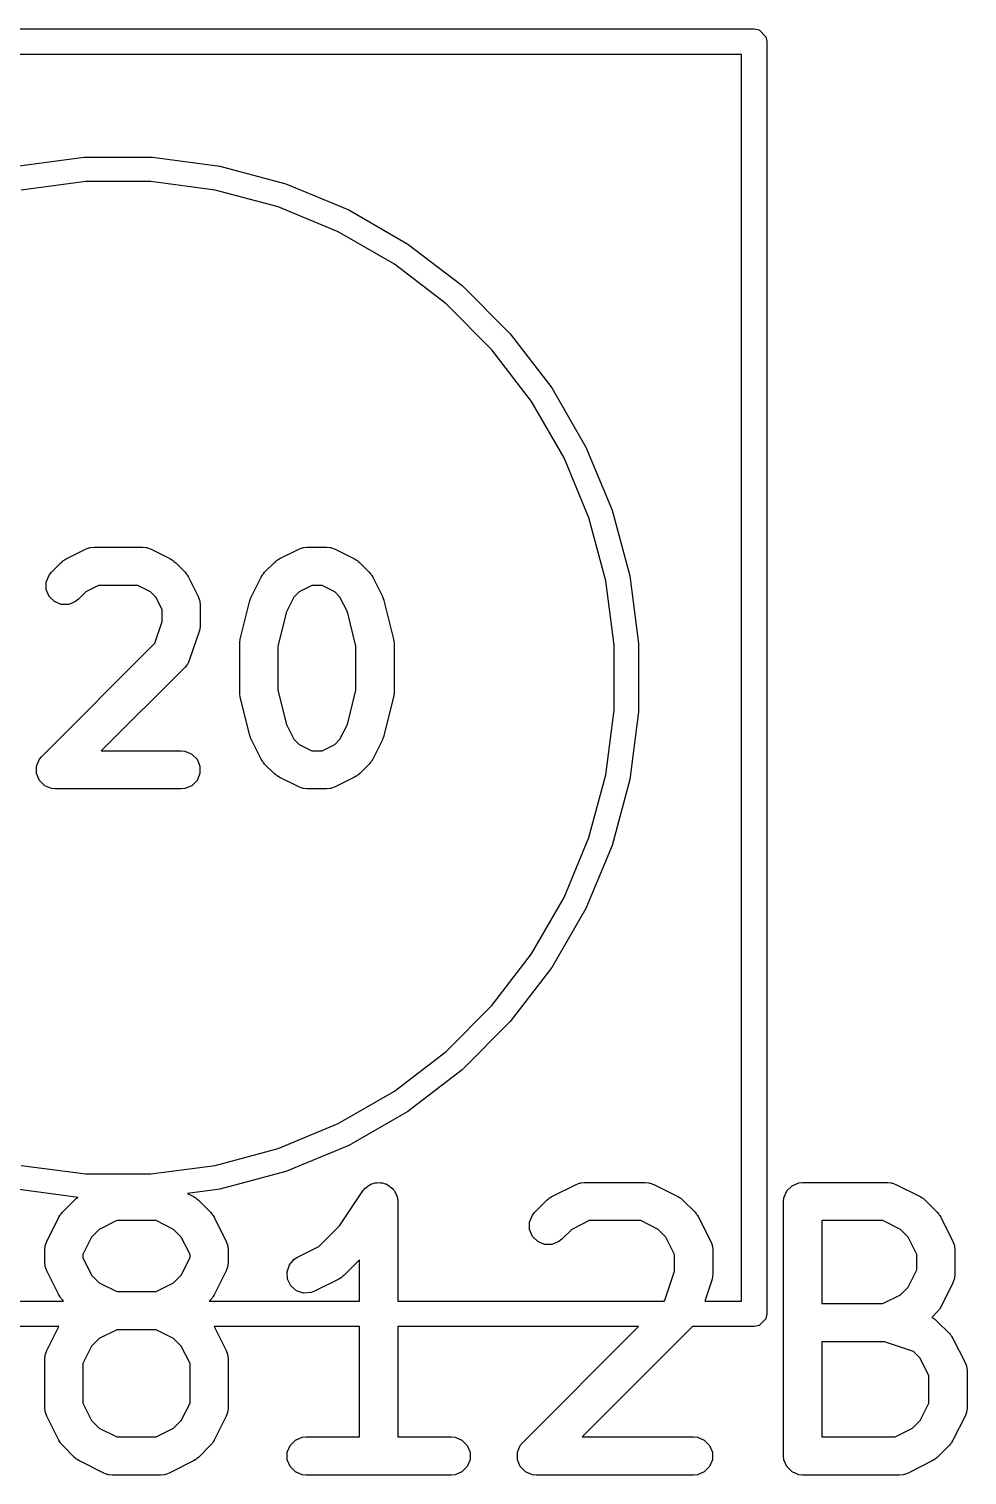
# Model space of a CAD drawing. Header units: millimetres. Extents: x 73 to 176, y -160 to -92.
# Drawn here: x 76.47 to 80.16, y -113.27 to -107.59 of the extents above; entities that cross this region are included whole.
import ezdxf

# ---------------------------------------------------------------- set-up
doc = ezdxf.new("R2010")
doc.units = ezdxf.units.MM
doc.layers.add('F.Fab', color=9, linetype='CONTINUOUS', true_color=0xafafaf)

msp = doc.modelspace()

# ---------------------------------------------------------------- linework, layer by layer
at = {"layer": 'F.Fab', "linetype": 'CONTINUOUS'}
for p, q in [((74.325, -107.59), (79.325, -107.59)), ((79.325, -107.59), (79.344134, -107.593806)), ((79.344134, -107.593806), (79.371194, -107.620866)), ((79.371194, -107.620866), (79.375, -107.64)), ((79.375, -107.64), (79.375, -112.64)), ((79.275, -107.69), (75.345711, -107.69)), ((79.275, -112.59), (79.275, -107.69)), ((76.425065, -108.12939), (76.690924, -108.094389)), ((76.690924, -108.094389), (76.959076, -108.094389)), ((76.959076, -108.094389), (77.224935, -108.12939)), ((77.224935, -108.12939), (77.483951, -108.198793)), ((76.69719, -108.19), (76.443758, -108.223365)), ((76.95281, -108.19), (76.69719, -108.19)), ((77.206242, -108.223365), (76.95281, -108.19)), ((77.483951, -108.198793), (77.731692, -108.301411)), ((77.453152, -108.289524), (77.206242, -108.223365)), ((77.689313, -108.387346), (77.453152, -108.289524)), ((77.731692, -108.301411), (77.963919, -108.435487)), ((77.910686, -108.515155), (77.689313, -108.387346)), ((77.963919, -108.435487), (78.176659, -108.598728)), ((78.113483, -108.670767), (77.910686, -108.515155)), ((78.176659, -108.598728), (78.366272, -108.788341)), ((78.294233, -108.851517), (78.113483, -108.670767)), ((78.366272, -108.788341), (78.529513, -109.001081)), ((78.449845, -109.054314), (78.294233, -108.851517)), ((78.529513, -109.001081), (78.663589, -109.233308)), ((78.577654, -109.275687), (78.449845, -109.054314)), ((78.663589, -109.233308), (78.766207, -109.481049)), ((78.675476, -109.511848), (78.577654, -109.275687)), ((78.741635, -109.758758), (78.675476, -109.511848)), ((78.766207, -109.481049), (78.83561, -109.740065)), ((76.62003, -109.673308), (76.69622, -109.635213)), ((76.69622, -109.635213), (76.709952, -109.629958)), ((76.709952, -109.629958), (76.712639, -109.629767)), ((76.712639, -109.629767), (76.715129, -109.628736)), ((76.715129, -109.628736), (76.729761, -109.627295)), ((76.729761, -109.627295), (76.920237, -109.627295)), ((76.920237, -109.627295), (76.934869, -109.628736)), ((76.934869, -109.628736), (76.937358, -109.629767)), ((76.937358, -109.629767), (76.940046, -109.629958)), ((76.940046, -109.629958), (76.953778, -109.635213)), ((76.953778, -109.635213), (77.029969, -109.673308)), ((77.458125, -109.673308), (77.534316, -109.635213)), ((77.534316, -109.635213), (77.548048, -109.629958)), ((77.548048, -109.629958), (77.550735, -109.629767)), ((77.550735, -109.629767), (77.553225, -109.628736)), ((77.553225, -109.628736), (77.567857, -109.627295)), ((77.567857, -109.627295), (77.644047, -109.627295)), ((77.644047, -109.627295), (77.658679, -109.628736)), ((77.658679, -109.628736), (77.661168, -109.629767)), ((77.661168, -109.629767), (77.663856, -109.629958)), ((77.663856, -109.629958), (77.677588, -109.635213)), ((77.677588, -109.635213), (77.753779, -109.673308)), ((76.562443, -109.725451), (76.600539, -109.687356)), ((76.600539, -109.687356), (76.606287, -109.682638)), ((76.606287, -109.682638), (76.607587, -109.68114)), ((76.607587, -109.68114), (76.609845, -109.679718)), ((76.609845, -109.679718), (76.611904, -109.678029)), ((76.611904, -109.678029), (76.613733, -109.677271)), ((76.613733, -109.677271), (76.62003, -109.673308)), ((77.029969, -109.673308), (77.036268, -109.677272)), ((77.036268, -109.677272), (77.038096, -109.67803)), ((77.038096, -109.67803), (77.040152, -109.679718)), ((77.040152, -109.679718), (77.042412, -109.68114)), ((77.042412, -109.68114), (77.043711, -109.682638)), ((77.043711, -109.682638), (77.049461, -109.687357)), ((77.049461, -109.687357), (77.087556, -109.725452)), ((77.400538, -109.725452), (77.438633, -109.687357)), ((77.438633, -109.687357), (77.444382, -109.682638)), ((77.444382, -109.682638), (77.445682, -109.68114)), ((77.445682, -109.68114), (77.447941, -109.679718)), ((77.447941, -109.679718), (77.449998, -109.67803)), ((77.449998, -109.67803), (77.451825, -109.677272)), ((77.451825, -109.677272), (77.458125, -109.673308)), ((77.753779, -109.673308), (77.760078, -109.677272)), ((77.760078, -109.677272), (77.761906, -109.67803)), ((77.761906, -109.67803), (77.763962, -109.679718)), ((77.763962, -109.679718), (77.766222, -109.68114)), ((77.766222, -109.68114), (77.767521, -109.682638)), ((77.767521, -109.682638), (77.773271, -109.687357)), ((77.773271, -109.687357), (77.811366, -109.725452)), ((76.541916, -109.763853), (76.553115, -109.736817)), ((76.553115, -109.736817), (76.562443, -109.725451)), ((77.087556, -109.725452), (77.092274, -109.731201)), ((77.092274, -109.731201), (77.093773, -109.732501)), ((77.093773, -109.732501), (77.095194, -109.73476)), ((77.095194, -109.73476), (77.096883, -109.736817)), ((77.096883, -109.736817), (77.09764, -109.738644)), ((77.09764, -109.738644), (77.101605, -109.744944)), ((77.101605, -109.744944), (77.1397, -109.821135)), ((77.348394, -109.821135), (77.386489, -109.744944)), ((77.386489, -109.744944), (77.390453, -109.738644)), ((77.390453, -109.738644), (77.391211, -109.736817)), ((77.391211, -109.736817), (77.392899, -109.73476)), ((77.392899, -109.73476), (77.394321, -109.732501)), ((77.394321, -109.732501), (77.395819, -109.731201)), ((77.395819, -109.731201), (77.400538, -109.725452)), ((77.811366, -109.725452), (77.816084, -109.731201)), ((77.816084, -109.731201), (77.817583, -109.732501)), ((77.817583, -109.732501), (77.819004, -109.73476)), ((77.819004, -109.73476), (77.820693, -109.736817)), ((77.820693, -109.736817), (77.82145, -109.738644)), ((77.82145, -109.738644), (77.825415, -109.744944)), ((77.825415, -109.744944), (77.86351, -109.821135)), ((78.83561, -109.740065), (78.870611, -110.005924)), ((76.541916, -109.793115), (76.541916, -109.763853)), ((76.553114, -109.820152), (76.541916, -109.793115)), ((76.697997, -109.802029), (76.668507, -109.831519)), ((76.747466, -109.777295), (76.697997, -109.802029)), ((76.902532, -109.777295), (76.747466, -109.777295)), ((76.952001, -109.802029), (76.902532, -109.777295)), ((76.972883, -109.822911), (76.952001, -109.802029)), ((77.536092, -109.802029), (77.51521, -109.822911)), ((77.585562, -109.777295), (77.536092, -109.802029)), ((77.626342, -109.777295), (77.585562, -109.777295)), ((77.675811, -109.802029), (77.626342, -109.777295)), ((77.696693, -109.822911), (77.675811, -109.802029)), ((78.775, -110.01219), (78.741635, -109.758758)), ((76.573807, -109.840845), (76.553114, -109.820152)), ((76.600843, -109.852044), (76.573807, -109.840845)), ((76.630105, -109.852044), (76.600843, -109.852044)), ((76.657142, -109.840846), (76.630105, -109.852044)), ((76.668507, -109.831519), (76.657142, -109.840846)), ((76.997618, -109.87238), (76.972883, -109.822911)), ((77.1397, -109.821135), (77.144955, -109.834867)), ((77.144955, -109.834867), (77.145145, -109.837554)), ((77.145145, -109.837554), (77.146177, -109.840044)), ((77.146177, -109.840044), (77.147618, -109.854676)), ((77.147618, -109.854676), (77.147618, -109.930866)), ((77.304619, -109.988866), (77.342715, -109.836485)), ((77.342715, -109.836485), (77.3431, -109.835405)), ((77.3431, -109.835405), (77.343139, -109.834867)), ((77.343139, -109.834867), (77.345463, -109.828791)), ((77.345463, -109.828791), (77.347662, -109.82264)), ((77.347662, -109.82264), (77.347984, -109.822204)), ((77.347984, -109.822204), (77.348394, -109.821135)), ((77.51521, -109.822911), (77.48624, -109.880851)), ((77.725663, -109.880851), (77.696693, -109.822911)), ((77.86351, -109.821135), (77.863919, -109.822204)), ((77.863919, -109.822204), (77.864242, -109.82264)), ((77.864242, -109.82264), (77.866437, -109.828785)), ((77.866437, -109.828785), (77.868765, -109.834867)), ((77.868765, -109.834867), (77.868803, -109.835406)), ((77.868803, -109.835406), (77.869189, -109.836486)), ((77.869189, -109.836486), (77.907284, -109.988867)), ((76.96897, -110.004638), (76.997618, -109.918696)), ((76.997618, -109.918696), (76.997618, -109.87238)), ((77.48624, -109.880851), (77.45238, -110.016292)), ((77.759523, -110.01629), (77.725663, -109.880851)), ((77.143769, -109.954583), (77.105674, -110.068869)), ((77.145418, -109.947329), (77.143769, -109.954583)), ((77.146177, -109.945498), (77.145418, -109.947329)), ((77.146438, -109.942843), (77.146177, -109.945498)), ((77.147029, -109.940246), (77.146438, -109.942843)), ((77.147618, -109.930866), (77.146888, -109.938271)), ((77.146888, -109.938271), (77.147029, -109.940246)), ((76.524347, -110.449262), (76.96897, -110.004638)), ((77.30238, -110.007057), (77.302631, -110.004503)), ((77.30238, -110.197533), (77.30238, -110.007057)), ((77.302469, -110.003411), (77.303278, -109.997936)), ((77.302631, -110.004503), (77.302469, -110.003411)), ((77.303278, -109.997936), (77.303821, -109.992425)), ((77.303821, -109.992425), (77.304243, -109.991404)), ((77.304243, -109.991404), (77.304619, -109.988866)), ((77.45238, -110.016292), (77.45238, -110.188297)), ((77.759523, -110.188299), (77.759523, -110.01629)), ((77.907284, -109.988867), (77.907659, -109.991404)), ((77.907659, -109.991404), (77.908082, -109.992425)), ((77.908082, -109.992425), (77.908623, -109.997927)), ((77.908623, -109.997927), (77.909435, -110.003412)), ((77.909435, -110.003412), (77.909271, -110.004507)), ((77.909271, -110.004507), (77.909523, -110.007057)), ((77.909523, -110.007057), (77.909523, -110.197533)), ((78.775, -110.26781), (78.775, -110.01219)), ((78.870611, -110.005924), (78.870611, -110.274076)), ((77.096884, -110.08682), (77.087556, -110.098185)), ((77.097916, -110.084327), (77.096884, -110.08682)), ((77.09968, -110.082294), (77.097916, -110.084327)), ((77.105674, -110.068869), (77.09968, -110.082294)), ((77.087556, -110.098185), (76.758446, -110.427295)), ((77.302631, -110.200086), (77.30238, -110.197533)), ((77.302469, -110.201179), (77.302631, -110.200086)), ((77.303278, -110.206653), (77.302469, -110.201179)), ((77.303821, -110.212165), (77.303278, -110.206653)), ((77.45238, -110.188297), (77.48624, -110.323737)), ((77.725663, -110.323738), (77.759523, -110.188299)), ((77.908623, -110.206662), (77.908082, -110.212165)), ((77.909435, -110.201178), (77.908623, -110.206662)), ((77.909523, -110.197533), (77.909271, -110.200082)), ((77.909271, -110.200082), (77.909435, -110.201178)), ((77.304243, -110.213185), (77.303821, -110.212165)), ((77.304619, -110.215724), (77.304243, -110.213185)), ((77.342715, -110.368105), (77.304619, -110.215724)), ((77.907284, -110.215723), (77.869189, -110.368104)), ((77.907659, -110.213185), (77.907284, -110.215723)), ((77.908082, -110.212165), (77.907659, -110.213185)), ((78.741635, -110.521242), (78.775, -110.26781)), ((78.870611, -110.274076), (78.83561, -110.539935)), ((77.3431, -110.369184), (77.342715, -110.368105)), ((77.343139, -110.369723), (77.3431, -110.369184)), ((77.345463, -110.375798), (77.343139, -110.369723)), ((77.347662, -110.38195), (77.345463, -110.375798)), ((77.48624, -110.323737), (77.51521, -110.381677)), ((77.696693, -110.381677), (77.725663, -110.323738)), ((77.866437, -110.375804), (77.864242, -110.38195)), ((77.868765, -110.369723), (77.866437, -110.375804)), ((77.868803, -110.369183), (77.868765, -110.369723)), ((77.869189, -110.368104), (77.868803, -110.369183)), ((76.758446, -110.427295), (77.072618, -110.427295)), ((77.072618, -110.427295), (77.08725, -110.428736)), ((77.08725, -110.428736), (77.114286, -110.439935)), ((77.347984, -110.382385), (77.347662, -110.38195)), ((77.348394, -110.383455), (77.347984, -110.382385)), ((77.386489, -110.459645), (77.348394, -110.383455)), ((77.51521, -110.381677), (77.536093, -110.402561)), ((77.536093, -110.402561), (77.585562, -110.427295)), ((77.585562, -110.427295), (77.626342, -110.427295)), ((77.626342, -110.427295), (77.67581, -110.402561)), ((77.67581, -110.402561), (77.696693, -110.381677)), ((77.86351, -110.383455), (77.825415, -110.459645)), ((77.863919, -110.382385), (77.86351, -110.383455)), ((77.864242, -110.38195), (77.863919, -110.382385)), ((76.503821, -110.487663), (76.51502, -110.460627)), ((76.503821, -110.516927), (76.503821, -110.487663)), ((76.51502, -110.460627), (76.524347, -110.449262)), ((77.114286, -110.439935), (77.134978, -110.460627)), ((77.134978, -110.460627), (77.146177, -110.487663)), ((77.146177, -110.487663), (77.146177, -110.516927)), ((77.390452, -110.465941), (77.386489, -110.459645)), ((77.39121, -110.467771), (77.390452, -110.465941)), ((77.392899, -110.469829), (77.39121, -110.467771)), ((77.394321, -110.472088), (77.392899, -110.469829)), ((77.395819, -110.473387), (77.394321, -110.472088)), ((77.400537, -110.479136), (77.395819, -110.473387)), ((77.438632, -110.517232), (77.400537, -110.479136)), ((77.811367, -110.479136), (77.773272, -110.517232)), ((77.816084, -110.473387), (77.811367, -110.479136)), ((77.817583, -110.472088), (77.816084, -110.473387)), ((77.819004, -110.469829), (77.817583, -110.472088)), ((77.820694, -110.467771), (77.819004, -110.469829)), ((77.821451, -110.465941), (77.820694, -110.467771)), ((77.825415, -110.459645), (77.821451, -110.465941)), ((76.51502, -110.543963), (76.503821, -110.516927)), ((76.535712, -110.564655), (76.51502, -110.543963)), ((77.134978, -110.543963), (77.114286, -110.564655)), ((77.146177, -110.516927), (77.134978, -110.543963)), ((77.444383, -110.521952), (77.438632, -110.517232)), ((77.445682, -110.52345), (77.444383, -110.521952)), ((77.447937, -110.524869), (77.445682, -110.52345)), ((77.449997, -110.52656), (77.447937, -110.524869)), ((77.451827, -110.527318), (77.449997, -110.52656)), ((77.458125, -110.531282), (77.451827, -110.527318)), ((77.534316, -110.569377), (77.458125, -110.531282)), ((77.753779, -110.531282), (77.677588, -110.569377)), ((77.760078, -110.527317), (77.753779, -110.531282)), ((77.761906, -110.52656), (77.760078, -110.527317)), ((77.763962, -110.524872), (77.761906, -110.52656)), ((77.766222, -110.52345), (77.763962, -110.524872)), ((77.767522, -110.52195), (77.766222, -110.52345)), ((77.773272, -110.517232), (77.767522, -110.52195)), ((78.675476, -110.768152), (78.741635, -110.521242)), ((78.83561, -110.539935), (78.766207, -110.798951)), ((76.562748, -110.575854), (76.535712, -110.564655)), ((76.57738, -110.577295), (76.562748, -110.575854)), ((77.072618, -110.577295), (76.57738, -110.577295)), ((77.08725, -110.575854), (77.072618, -110.577295)), ((77.114286, -110.564655), (77.08725, -110.575854)), ((77.548048, -110.574632), (77.534316, -110.569377)), ((77.550735, -110.574822), (77.548048, -110.574632)), ((77.553225, -110.575854), (77.550735, -110.574822)), ((77.567857, -110.577295), (77.553225, -110.575854)), ((77.644047, -110.577295), (77.567857, -110.577295)), ((77.658679, -110.575854), (77.644047, -110.577295)), ((77.661168, -110.574822), (77.658679, -110.575854)), ((77.663856, -110.574632), (77.661168, -110.574822)), ((77.677588, -110.569377), (77.663856, -110.574632)), ((78.577654, -111.004313), (78.675476, -110.768152)), ((78.766207, -110.798951), (78.663589, -111.046692)), ((78.449845, -111.225686), (78.577654, -111.004313)), ((78.663589, -111.046692), (78.529513, -111.278919)), ((78.294233, -111.428483), (78.449845, -111.225686)), ((78.529513, -111.278919), (78.366272, -111.491659)), ((78.113483, -111.609233), (78.294233, -111.428483)), ((78.366272, -111.491659), (78.176659, -111.681272)), ((77.910686, -111.764845), (78.113483, -111.609233)), ((78.176659, -111.681272), (77.963919, -111.844513)), ((77.689313, -111.892654), (77.910686, -111.764845)), ((77.963919, -111.844513), (77.731692, -111.978589)), ((77.453152, -111.990476), (77.689313, -111.892654)), ((77.206242, -112.056635), (77.453152, -111.990476)), ((77.731692, -111.978589), (77.483951, -112.081207)), ((76.443758, -112.056635), (76.69719, -112.09)), ((76.95281, -112.09), (77.206242, -112.056635)), ((77.483951, -112.081207), (77.224935, -112.15061)), ((76.69719, -112.09), (76.95281, -112.09)), ((77.795721, -112.145841), (77.80189, -112.141709)), ((77.80189, -112.141709), (77.807141, -112.136459)), ((77.807141, -112.136459), (77.81393, -112.133646)), ((77.81393, -112.133646), (77.820036, -112.129558)), ((77.820036, -112.129558), (77.827316, -112.128101)), ((77.827316, -112.128101), (77.834177, -112.12526)), ((77.834177, -112.12526), (77.841525, -112.12526)), ((77.841525, -112.12526), (77.84873, -112.123819)), ((77.84873, -112.123819), (77.856014, -112.12526)), ((77.856014, -112.12526), (77.863441, -112.12526)), ((77.863441, -112.12526), (77.870229, -112.128072)), ((77.870229, -112.128072), (77.877438, -112.129498)), ((77.877438, -112.129498), (77.883617, -112.133617)), ((77.883617, -112.133617), (77.890477, -112.136459)), ((77.890477, -112.136459), (77.89567, -112.141652)), ((77.89567, -112.141652), (77.901787, -112.14573)), ((78.529554, -112.179356), (78.624792, -112.131737)), ((78.624792, -112.131737), (78.638523, -112.126482)), ((78.638523, -112.126482), (78.641212, -112.12629)), ((78.641212, -112.12629), (78.643701, -112.12526)), ((78.643701, -112.12526), (78.658333, -112.123819)), ((78.658333, -112.123819), (78.896428, -112.123819)), ((78.896428, -112.123819), (78.91106, -112.12526)), ((78.91106, -112.12526), (78.913549, -112.126291)), ((78.913549, -112.126291), (78.916237, -112.126482)), ((78.916237, -112.126482), (78.929969, -112.131737)), ((78.929969, -112.131737), (79.025207, -112.179356)), ((79.453116, -112.157151), (79.473808, -112.136459)), ((79.473808, -112.136459), (79.500844, -112.12526)), ((79.500844, -112.12526), (79.515476, -112.123819)), ((79.515476, -112.123819), (79.848809, -112.123819)), ((79.848809, -112.123819), (79.863441, -112.12526)), ((79.863441, -112.12526), (79.86593, -112.126291)), ((79.86593, -112.126291), (79.868618, -112.126482)), ((79.868618, -112.126482), (79.88235, -112.131737)), ((79.88235, -112.131737), (79.977588, -112.179356)), ((76.667393, -112.182513), (76.425065, -112.15061)), ((76.6053, -112.241024), (76.652919, -112.193405)), ((76.652919, -112.193405), (76.658668, -112.188686)), ((76.658668, -112.188686), (76.659968, -112.187188)), ((76.659968, -112.187188), (76.662227, -112.185766)), ((76.662227, -112.185766), (76.664284, -112.184078)), ((76.664284, -112.184078), (76.666111, -112.18332)), ((76.666111, -112.18332), (76.667393, -112.182513)), ((77.224935, -112.15061), (77.096714, -112.16749)), ((77.096714, -112.16749), (77.120445, -112.179356)), ((77.120445, -112.179356), (77.126744, -112.18332)), ((77.126744, -112.18332), (77.128572, -112.184078)), ((77.128572, -112.184078), (77.130628, -112.185766)), ((77.130628, -112.185766), (77.132888, -112.187188)), ((77.132888, -112.187188), (77.134187, -112.188686)), ((77.134187, -112.188686), (77.139937, -112.193405)), ((77.139937, -112.193405), (77.187556, -112.241024)), ((77.695285, -112.293896), (77.786405, -112.157216)), ((77.786405, -112.157216), (77.786439, -112.157173)), ((77.786439, -112.157173), (77.786449, -112.157151)), ((77.786449, -112.157151), (77.7865, -112.157099)), ((77.7865, -112.157099), (77.795721, -112.145841)), ((77.901787, -112.14573), (77.90592, -112.151902)), ((77.90592, -112.151902), (77.911169, -112.157151)), ((77.911169, -112.157151), (77.91398, -112.163938)), ((77.91398, -112.163938), (77.91807, -112.170045)), ((77.91807, -112.170045), (77.919526, -112.177326)), ((77.919526, -112.177326), (77.922368, -112.184187)), ((77.922368, -112.184187), (77.923793, -112.198663)), ((78.462443, -112.241024), (78.510062, -112.193405)), ((78.510062, -112.193405), (78.515811, -112.188686)), ((78.515811, -112.188686), (78.517111, -112.187188)), ((78.517111, -112.187188), (78.51937, -112.185766)), ((78.51937, -112.185766), (78.521427, -112.184078)), ((78.521427, -112.184078), (78.523254, -112.18332)), ((78.523254, -112.18332), (78.529554, -112.179356)), ((79.025207, -112.179356), (79.031506, -112.18332)), ((79.031506, -112.18332), (79.033334, -112.184078)), ((79.033334, -112.184078), (79.03539, -112.185766)), ((79.03539, -112.185766), (79.03765, -112.187188)), ((79.03765, -112.187188), (79.038949, -112.188686)), ((79.038949, -112.188686), (79.044699, -112.193405)), ((79.044699, -112.193405), (79.092318, -112.241024)), ((79.440476, -112.198819), (79.441917, -112.184187)), ((79.441917, -112.184187), (79.453116, -112.157151)), ((79.977588, -112.179356), (79.983887, -112.18332)), ((79.983887, -112.18332), (79.985715, -112.184078)), ((79.985715, -112.184078), (79.987771, -112.185766)), ((79.987771, -112.185766), (79.990031, -112.187188)), ((79.990031, -112.187188), (79.99133, -112.188686)), ((79.99133, -112.188686), (79.99708, -112.193405)), ((79.99708, -112.193405), (80.044699, -112.241024)), ((76.591251, -112.260516), (76.595215, -112.254216)), ((76.595215, -112.254216), (76.595973, -112.252389)), ((76.595973, -112.252389), (76.597661, -112.250332)), ((76.597661, -112.250332), (76.599083, -112.248073)), ((76.599083, -112.248073), (76.600581, -112.246773)), ((76.600581, -112.246773), (76.6053, -112.241024)), ((77.187556, -112.241024), (77.192274, -112.246773)), ((77.192274, -112.246773), (77.193773, -112.248073)), ((77.193773, -112.248073), (77.195194, -112.250332)), ((77.195194, -112.250332), (77.196883, -112.252389)), ((77.196883, -112.252389), (77.19764, -112.254216)), ((77.19764, -112.254216), (77.201605, -112.260516)), ((77.923793, -112.198663), (77.923809, -112.19874)), ((77.923809, -112.19874), (77.923803, -112.198766)), ((77.923803, -112.198766), (77.923809, -112.198819)), ((77.923809, -112.198819), (77.923809, -112.59)), ((78.441917, -112.279426), (78.453116, -112.252389)), ((78.453116, -112.252389), (78.462443, -112.241024)), ((79.092318, -112.241024), (79.097036, -112.246773)), ((79.097036, -112.246773), (79.098535, -112.248073)), ((79.098535, -112.248073), (79.099956, -112.250332)), ((79.099956, -112.250332), (79.101645, -112.252389)), ((79.101645, -112.252389), (79.102402, -112.254216)), ((79.102402, -112.254216), (79.106367, -112.260516)), ((79.440476, -113.198819), (79.440476, -112.198819)), ((80.044699, -112.241024), (80.049417, -112.246773)), ((80.049417, -112.246773), (80.050916, -112.248073)), ((80.050916, -112.248073), (80.052337, -112.250332)), ((80.052337, -112.250332), (80.054026, -112.252389)), ((80.054026, -112.252389), (80.054783, -112.254216)), ((80.054783, -112.254216), (80.058748, -112.260516)), ((76.543632, -112.355754), (76.591251, -112.260516)), ((76.750379, -112.308077), (76.719972, -112.338484)), ((76.818895, -112.273819), (76.750379, -112.308077)), ((76.973961, -112.273819), (76.818895, -112.273819)), ((77.042477, -112.308077), (76.973961, -112.273819)), ((77.072884, -112.338484), (77.042477, -112.308077)), ((77.201605, -112.260516), (77.249224, -112.355754)), ((77.613906, -112.375275), (77.695285, -112.293896)), ((78.441917, -112.308688), (78.441917, -112.279426)), ((78.453116, -112.335725), (78.441917, -112.308688)), ((78.607522, -112.308077), (78.568509, -112.34709)), ((78.676038, -112.273819), (78.607522, -112.308077)), ((78.878723, -112.273819), (78.676038, -112.273819)), ((78.947239, -112.308077), (78.878723, -112.273819)), ((78.977646, -112.338484), (78.947239, -112.308077)), ((79.106367, -112.260516), (79.153986, -112.355754)), ((79.831104, -112.273819), (79.590476, -112.273819)), ((79.590476, -112.273819), (79.590476, -112.600009)), ((79.89962, -112.308077), (79.831104, -112.273819)), ((79.930027, -112.338484), (79.89962, -112.308077)), ((80.058748, -112.260516), (80.106367, -112.355754)), ((76.538377, -112.369486), (76.543632, -112.355754)), ((76.719972, -112.338484), (76.685714, -112.407)), ((77.107142, -112.407), (77.072884, -112.338484)), ((77.249224, -112.355754), (77.254479, -112.369485)), ((78.473808, -112.356417), (78.453116, -112.335725)), ((78.500845, -112.367616), (78.473808, -112.356417)), ((78.530107, -112.367616), (78.500845, -112.367616)), ((78.557144, -112.356417), (78.530107, -112.367616)), ((78.568509, -112.34709), (78.557144, -112.356417)), ((79.011904, -112.407), (78.977646, -112.338484)), ((79.153986, -112.355754), (79.159241, -112.369485)), ((79.964285, -112.407), (79.930027, -112.338484)), ((80.106367, -112.355754), (80.111622, -112.369485)), ((76.535714, -112.389295), (76.537155, -112.374663)), ((76.535714, -112.436914), (76.535714, -112.389295)), ((76.537155, -112.374663), (76.538186, -112.372173)), ((76.538186, -112.372173), (76.538377, -112.369486)), ((76.685714, -112.407), (76.685714, -112.419209)), ((76.685714, -112.419209), (76.719972, -112.487725)), ((77.072884, -112.487725), (77.107142, -112.419209)), ((77.107142, -112.419209), (77.107142, -112.407)), ((77.254479, -112.369485), (77.25467, -112.372174)), ((77.25467, -112.372174), (77.255701, -112.374663)), ((77.255701, -112.374663), (77.257142, -112.389295)), ((77.257142, -112.389295), (77.257142, -112.436914)), ((77.497938, -112.447391), (77.517111, -112.425283)), ((77.517111, -112.425283), (77.529554, -112.417451)), ((77.529554, -112.417451), (77.613906, -112.375275)), ((79.011904, -112.472363), (79.011904, -112.407)), ((79.159241, -112.369485), (79.159432, -112.372174)), ((79.159432, -112.372174), (79.160463, -112.374663)), ((79.160463, -112.374663), (79.161904, -112.389295)), ((79.161904, -112.389295), (79.161904, -112.484533)), ((79.964285, -112.466828), (79.964285, -112.407)), ((80.111622, -112.369485), (80.111813, -112.372174)), ((80.111813, -112.372174), (80.112844, -112.374663)), ((80.112844, -112.374663), (80.114285, -112.389295)), ((80.114285, -112.389295), (80.114285, -112.484533)), ((76.537155, -112.451546), (76.535714, -112.436914)), ((76.538186, -112.454035), (76.537155, -112.451546)), ((76.538377, -112.456723), (76.538186, -112.454035)), ((76.543632, -112.470455), (76.538377, -112.456723)), ((76.591251, -112.565693), (76.543632, -112.470455)), ((77.249224, -112.470455), (77.201605, -112.565693)), ((77.254479, -112.456724), (77.249224, -112.470455)), ((77.25467, -112.454034), (77.254479, -112.456724)), ((77.255701, -112.451546), (77.25467, -112.454034)), ((77.257142, -112.436914), (77.255701, -112.451546)), ((77.488684, -112.475152), (77.497938, -112.447391)), ((77.490758, -112.504342), (77.488684, -112.475152)), ((77.773809, -112.427504), (77.711366, -112.489947)), ((77.773809, -112.59), (77.773809, -112.427504)), ((78.973732, -112.586876), (79.011904, -112.472363)), ((79.930027, -112.535344), (79.964285, -112.466828)), ((76.719972, -112.487725), (76.750379, -112.518132)), ((76.750379, -112.518132), (76.818895, -112.55239)), ((76.973961, -112.55239), (77.042477, -112.518132)), ((77.042477, -112.518132), (77.072884, -112.487725)), ((77.503845, -112.530517), (77.490758, -112.504342)), ((77.525953, -112.54969), (77.503845, -112.530517)), ((77.691874, -112.503996), (77.596636, -112.551615)), ((77.698173, -112.500031), (77.691874, -112.503996)), ((77.700001, -112.499274), (77.698173, -112.500031)), ((77.702057, -112.497585), (77.700001, -112.499274)), ((77.704317, -112.496164), (77.702057, -112.497585)), ((77.705616, -112.494665), (77.704317, -112.496164)), ((77.711366, -112.489947), (77.705616, -112.494665)), ((79.158055, -112.508251), (79.130805, -112.59)), ((79.159704, -112.500995), (79.158055, -112.508251)), ((79.160463, -112.499165), (79.159704, -112.500995)), ((79.160724, -112.496511), (79.160463, -112.499165)), ((79.161315, -112.493914), (79.160724, -112.496511)), ((79.161904, -112.484533), (79.161174, -112.491939)), ((79.161174, -112.491939), (79.161315, -112.493914)), ((79.89962, -112.565751), (79.930027, -112.535344)), ((80.106367, -112.518074), (80.058748, -112.613312)), ((80.111622, -112.504343), (80.106367, -112.518074)), ((80.111813, -112.501653), (80.111622, -112.504343)), ((80.112844, -112.499165), (80.111813, -112.501653)), ((80.114285, -112.484533), (80.112844, -112.499165)), ((76.273662, -112.59), (76.610115, -112.59)), ((76.595215, -112.571992), (76.591251, -112.565693)), ((76.595973, -112.57382), (76.595215, -112.571992)), ((76.597661, -112.575876), (76.595973, -112.57382)), ((76.599083, -112.578136), (76.597661, -112.575876)), ((76.600581, -112.579435), (76.599083, -112.578136)), ((76.6053, -112.585185), (76.600581, -112.579435)), ((76.610115, -112.59), (76.6053, -112.585185)), ((76.818895, -112.55239), (76.973961, -112.55239)), ((77.187556, -112.585185), (77.182741, -112.59)), ((77.182741, -112.59), (77.773809, -112.59)), ((77.192274, -112.579435), (77.187556, -112.585185)), ((77.193773, -112.578136), (77.192274, -112.579435)), ((77.195194, -112.575876), (77.193773, -112.578136)), ((77.196883, -112.57382), (77.195194, -112.575876)), ((77.19764, -112.571992), (77.196883, -112.57382)), ((77.201605, -112.565693), (77.19764, -112.571992)), ((77.553714, -112.558944), (77.525953, -112.54969)), ((77.582904, -112.55687), (77.553714, -112.558944)), ((77.596636, -112.551615), (77.582904, -112.55687)), ((77.923809, -112.59), (78.970608, -112.59)), ((78.970608, -112.59), (78.973732, -112.586876)), ((79.130805, -112.59), (79.275, -112.59)), ((79.831104, -112.600009), (79.89962, -112.565751)), ((79.375, -112.64), (79.371194, -112.659134)), ((79.590476, -112.600009), (79.831104, -112.600009)), ((80.044699, -112.632804), (80.02274, -112.654762)), ((80.049417, -112.627054), (80.044699, -112.632804)), ((80.050916, -112.625755), (80.049417, -112.627054)), ((80.052337, -112.623495), (80.050916, -112.625755)), ((80.054026, -112.621439), (80.052337, -112.623495)), ((80.054783, -112.619611), (80.054026, -112.621439)), ((80.058748, -112.613312), (80.054783, -112.619611)), ((76.590794, -112.69), (76.225598, -112.69)), ((76.543632, -112.784325), (76.590794, -112.69)), ((76.818895, -112.70239), (76.750379, -112.736648)), ((76.973961, -112.70239), (76.818895, -112.70239)), ((77.042477, -112.736648), (76.973961, -112.70239)), ((77.773809, -112.69), (77.202062, -112.69)), ((77.202062, -112.69), (77.249224, -112.784325)), ((77.773809, -113.123819), (77.773809, -112.69)), ((78.870608, -112.69), (77.923809, -112.69)), ((77.923809, -112.69), (77.923809, -113.123819)), ((78.414824, -113.145786), (78.870608, -112.69)), ((79.082741, -112.69), (78.648923, -113.123819)), ((79.325, -112.69), (79.082741, -112.69)), ((79.344134, -112.686194), (79.325, -112.69)), ((79.371194, -112.659134), (79.344134, -112.686194)), ((80.02274, -112.654762), (80.028808, -112.657471)), ((80.028808, -112.657471), (80.030843, -112.659236)), ((80.030843, -112.659236), (80.033334, -112.660268)), ((80.033334, -112.660268), (80.044699, -112.669595)), ((80.044699, -112.669595), (80.092318, -112.717214)), ((76.750379, -112.736648), (76.719972, -112.767055)), ((77.072884, -112.767055), (77.042477, -112.736648)), ((79.836639, -112.750009), (79.590476, -112.750009)), ((79.590476, -112.750009), (79.590476, -113.123819)), ((79.951152, -112.78818), (79.836639, -112.750009)), ((80.092318, -112.717214), (80.097036, -112.722963)), ((80.097036, -112.722963), (80.098535, -112.724263)), ((80.098535, -112.724263), (80.099956, -112.726522)), ((80.099956, -112.726522), (80.101645, -112.728579)), ((80.101645, -112.728579), (80.102402, -112.730406)), ((80.102402, -112.730406), (80.106367, -112.736706)), ((80.106367, -112.736706), (80.153986, -112.831944)), ((76.535714, -112.817866), (76.537155, -112.803234)), ((76.535714, -113.008342), (76.535714, -112.817866)), ((76.537155, -112.803234), (76.538186, -112.800744)), ((76.538186, -112.800744), (76.538377, -112.798057)), ((76.538377, -112.798057), (76.543632, -112.784325)), ((76.719972, -112.767055), (76.685714, -112.835571)), ((77.107142, -112.835571), (77.072884, -112.767055)), ((77.249224, -112.784325), (77.254479, -112.798056)), ((77.254479, -112.798056), (77.25467, -112.800745)), ((77.25467, -112.800745), (77.255701, -112.803234)), ((77.255701, -112.803234), (77.257142, -112.817866)), ((77.257142, -112.817866), (77.257142, -113.008342)), ((79.977646, -112.814674), (79.951152, -112.78818)), ((80.011904, -112.88319), (79.977646, -112.814674)), ((76.685714, -112.835571), (76.685714, -112.990637)), ((77.107142, -112.990637), (77.107142, -112.835571)), ((80.153986, -112.831944), (80.159241, -112.845675)), ((80.159241, -112.845675), (80.159432, -112.848364)), ((80.159432, -112.848364), (80.160463, -112.850853)), ((80.160463, -112.850853), (80.161904, -112.865485)), ((80.161904, -112.865485), (80.161904, -113.008342)), ((80.011904, -112.990637), (80.011904, -112.88319)), ((76.685714, -112.990637), (76.719972, -113.059153)), ((77.072883, -113.059153), (77.107142, -112.990637)), ((79.977645, -113.059153), (80.011904, -112.990637)), ((76.537155, -113.022974), (76.535714, -113.008342)), ((76.538186, -113.025463), (76.537155, -113.022974)), ((76.538377, -113.028151), (76.538186, -113.025463)), ((76.543632, -113.041883), (76.538377, -113.028151)), ((76.591251, -113.137121), (76.543632, -113.041883)), ((77.249224, -113.041883), (77.201605, -113.137121)), ((77.254479, -113.028152), (77.249224, -113.041883)), ((77.25467, -113.025462), (77.254479, -113.028152)), ((77.255701, -113.022974), (77.25467, -113.025462)), ((77.257142, -113.008342), (77.255701, -113.022974)), ((80.153986, -113.041883), (80.106367, -113.137121)), ((80.159241, -113.028152), (80.153986, -113.041883)), ((80.159432, -113.025462), (80.159241, -113.028152)), ((80.160463, -113.022974), (80.159432, -113.025462)), ((80.161904, -113.008342), (80.160463, -113.022974)), ((76.719972, -113.059153), (76.750379, -113.089561)), ((76.750379, -113.089561), (76.818895, -113.123819)), ((76.973961, -113.123819), (77.042476, -113.089561)), ((77.042476, -113.089561), (77.072883, -113.059153)), ((79.878723, -113.123819), (79.947238, -113.089561)), ((79.947238, -113.089561), (79.977645, -113.059153)), ((76.595214, -113.143417), (76.591251, -113.137121)), ((76.595972, -113.145247), (76.595214, -113.143417)), ((76.597661, -113.147305), (76.595972, -113.145247)), ((76.599083, -113.149564), (76.597661, -113.147305)), ((76.600581, -113.150863), (76.599083, -113.149564)), ((76.605299, -113.156612), (76.600581, -113.150863)), ((76.652918, -113.204232), (76.605299, -113.156612)), ((76.818895, -113.123819), (76.973961, -113.123819)), ((77.187556, -113.156613), (77.139938, -113.204232)), ((77.192274, -113.150863), (77.187556, -113.156613)), ((77.193773, -113.149564), (77.192274, -113.150863)), ((77.195194, -113.147305), (77.193773, -113.149564)), ((77.196884, -113.145247), (77.195194, -113.147305)), ((77.197641, -113.143417), (77.196884, -113.145247)), ((77.201605, -113.137121), (77.197641, -113.143417)), ((77.489536, -113.184187), (77.500735, -113.157151)), ((77.500735, -113.157151), (77.521427, -113.136459)), ((77.521427, -113.136459), (77.548463, -113.12526)), ((77.548463, -113.12526), (77.563095, -113.123819)), ((77.563095, -113.123819), (77.773809, -113.123819)), ((77.923809, -113.123819), (78.134523, -113.123819)), ((78.134523, -113.123819), (78.149155, -113.12526)), ((78.149155, -113.12526), (78.176191, -113.136459)), ((78.176191, -113.136459), (78.196883, -113.157151)), ((78.196883, -113.157151), (78.208082, -113.184187)), ((78.394298, -113.184187), (78.405497, -113.157151)), ((78.405497, -113.157151), (78.414824, -113.145786)), ((78.648923, -113.123819), (79.086904, -113.123819)), ((79.086904, -113.123819), (79.101536, -113.12526)), ((79.101536, -113.12526), (79.128572, -113.136459)), ((79.128572, -113.136459), (79.149264, -113.157151)), ((79.149264, -113.157151), (79.160463, -113.184187)), ((79.590476, -113.123819), (79.878723, -113.123819)), ((80.092318, -113.156613), (80.0447, -113.204232)), ((80.097036, -113.150863), (80.092318, -113.156613)), ((80.098535, -113.149564), (80.097036, -113.150863)), ((80.099956, -113.147305), (80.098535, -113.149564)), ((80.101646, -113.145247), (80.099956, -113.147305)), ((80.102403, -113.143417), (80.101646, -113.145247)), ((80.106367, -113.137121), (80.102403, -113.143417)), ((76.658667, -113.20895), (76.652918, -113.204232)), ((76.659968, -113.21045), (76.658667, -113.20895)), ((76.662227, -113.211872), (76.659968, -113.21045)), ((76.664284, -113.21356), (76.662227, -113.211872)), ((76.666111, -113.214317), (76.664284, -113.21356)), ((76.672411, -113.218282), (76.666111, -113.214317)), ((76.767649, -113.265901), (76.672411, -113.218282)), ((77.120445, -113.218282), (77.025207, -113.265901)), ((77.126744, -113.214317), (77.120445, -113.218282)), ((77.128572, -113.21356), (77.126744, -113.214317)), ((77.130628, -113.211872), (77.128572, -113.21356)), ((77.132888, -113.21045), (77.130628, -113.211872)), ((77.134188, -113.20895), (77.132888, -113.21045)), ((77.139938, -113.204232), (77.134188, -113.20895)), ((77.489536, -113.213451), (77.489536, -113.184187)), ((77.500735, -113.240487), (77.489536, -113.213451)), ((78.208082, -113.213451), (78.196883, -113.240487)), ((78.208082, -113.184187), (78.208082, -113.213451)), ((78.394298, -113.213451), (78.394298, -113.184187)), ((78.405497, -113.240487), (78.394298, -113.213451)), ((79.160463, -113.213451), (79.149264, -113.240487)), ((79.160463, -113.184187), (79.160463, -113.213451)), ((79.441917, -113.213451), (79.440476, -113.198819)), ((79.453116, -113.240487), (79.441917, -113.213451)), ((80.025207, -113.218282), (79.929969, -113.265901)), ((80.031506, -113.214317), (80.025207, -113.218282)), ((80.033334, -113.21356), (80.031506, -113.214317)), ((80.03539, -113.211872), (80.033334, -113.21356)), ((80.03765, -113.21045), (80.03539, -113.211872)), ((80.03895, -113.20895), (80.03765, -113.21045)), ((80.0447, -113.204232), (80.03895, -113.20895)), ((76.78138, -113.271156), (76.767649, -113.265901)), ((76.784069, -113.271347), (76.78138, -113.271156)), ((76.786558, -113.272378), (76.784069, -113.271347)), ((76.80119, -113.273819), (76.786558, -113.272378)), ((76.991666, -113.273819), (76.80119, -113.273819)), ((77.006298, -113.272378), (76.991666, -113.273819)), ((77.008787, -113.271346), (77.006298, -113.272378)), ((77.011475, -113.271156), (77.008787, -113.271346)), ((77.025207, -113.265901), (77.011475, -113.271156)), ((77.521427, -113.261179), (77.500735, -113.240487)), ((77.548463, -113.272378), (77.521427, -113.261179)), ((77.563095, -113.273819), (77.548463, -113.272378)), ((78.134523, -113.273819), (77.563095, -113.273819)), ((78.149155, -113.272378), (78.134523, -113.273819)), ((78.176191, -113.261179), (78.149155, -113.272378)), ((78.196883, -113.240487), (78.176191, -113.261179)), ((78.426189, -113.261179), (78.405497, -113.240487)), ((78.453225, -113.272378), (78.426189, -113.261179)), ((78.467857, -113.273819), (78.453225, -113.272378)), ((79.086904, -113.273819), (78.467857, -113.273819)), ((79.101536, -113.272378), (79.086904, -113.273819)), ((79.128572, -113.261179), (79.101536, -113.272378)), ((79.149264, -113.240487), (79.128572, -113.261179)), ((79.473808, -113.261179), (79.453116, -113.240487)), ((79.500844, -113.272378), (79.473808, -113.261179)), ((79.515476, -113.273819), (79.500844, -113.272378)), ((79.896428, -113.273819), (79.515476, -113.273819)), ((79.91106, -113.272378), (79.896428, -113.273819)), ((79.913549, -113.271346), (79.91106, -113.272378)), ((79.916237, -113.271156), (79.913549, -113.271346)), ((79.929969, -113.265901), (79.916237, -113.271156))]:
    msp.add_line(p, q, dxfattribs=at)

doc.saveas('drawing.dxf')
